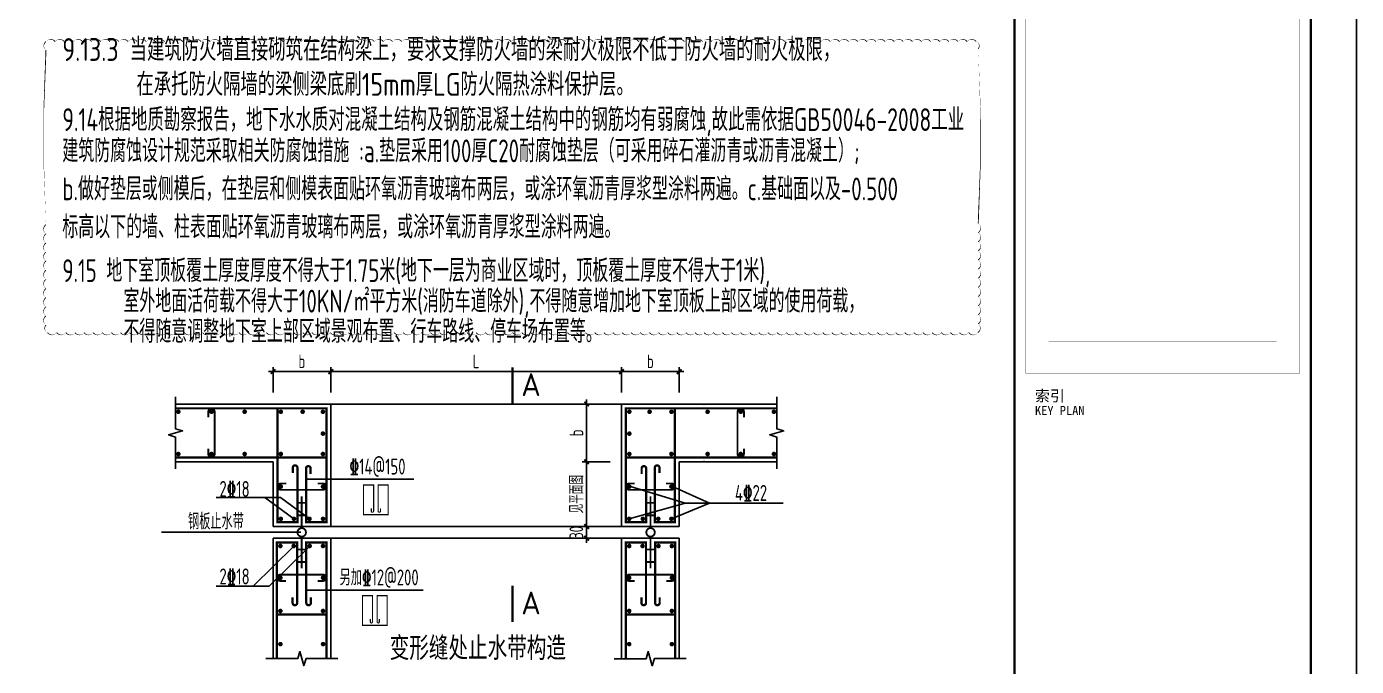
# Model space of a CAD drawing. Extents: x 1701350 to 1903780, y -359692 to -300292.
# Drawn here: x 1777288 to 1806450, y -342327 to -328302 of the extents above; entities that cross this region are included whole.
import ezdxf
from ezdxf.enums import TextEntityAlignment as Align

# ---------------------------------------------------------------- set-up
doc = ezdxf.new("R2010")
doc.units = 0
doc.header["$LTSCALE"] = 1000
doc.header["$MEASUREMENT"] = 0
doc.layers.get('0').update_dxf_attribs({"linetype": 'CONTINUOUS'})
doc.layers.get('Defpoints').update_dxf_attribs({"linetype": 'CONTINUOUS'})
for name, color, linetype in [('15', 253, 'CONTINUOUS'), ('BORDER', 7, 'CONTINUOUS'), ('S-ANNO-DIMS', 3, 'CONTINUOUS'), ('s-anno-text', 7, 'CONTINUOUS'), ('S-ANNO-THIC', 6, 'CONTINUOUS'), ('S-ANNO-THIN', 3, 'CONTINUOUS'), ('S-DETL', 4, 'CONTINUOUS'), ('S-REIN', 1, 'CONTINUOUS'), ('字', 3, 'CONTINUOUS')]:
    doc.layers.add(name, color=color, linetype=linetype)
doc.layers.add('外审审图修改位置', color=6, linetype='CONTINUOUS', plot=False)
doc.styles.add('2', font='STXIHEI.TTF')
doc.styles.add('TSSD', font='tssdeng.shx', dxfattribs={"width": 0.7, "bigfont": 'tssdchn.shx'})
doc.styles.add('TSSD_Dimension', font='Tssdeng.shx', dxfattribs={"width": 0.7, "bigfont": 'hztxt.shx'})
doc.styles.add('TSSD_Label', font='Tssdeng.shx', dxfattribs={"width": 0.7, "bigfont": 'hztxt.shx'})
doc.styles.add('图签信息$0$华文细黑', font='STXIHEI.TTF', dxfattribs={"height": 10})
doc.dimstyles.new('TSSD_100_100', dxfattribs={"dimtxt": 300, "dimasz": 100, "dimexe": 100, "dimexo": 250, "dimgap": 100, "dimtad": 1, "dimdec": 0, "dimzin": 0, "dimdsep": 46, "dimtxsty": 'TSSD_Dimension', "dimblk": 'ARCHTICK', "dimcen": 0, "dimdle": 100, "dimclrt": 7, "dimadec": 0, "dimazin": 0, "dimtfac": 1, "dimtdec": 0, "dimtix": 1, "dimtmove": 2, "dimatfit": 3, "dimfxl": 1, "dimtolj": 1, "dimtzin": 0, "dimarcsym": 0})

# ---------------------------------------------------------------- blocks, each defined once
blk = doc.blocks.new('图签-A1')
at = {"const_width": 0.5}
blk.add_lwpolyline([(-65, 0), (0, 0), (0, 500.5), (-65, 500.5)], close=True, dxfattribs=at)
at = {"const_width": 0.05}
for points in [[(-62.5, 404.92), (-62.5, 227.83)], [(-62.5, 227.83), (-2.5, 227.83), (-2.5, 404.92)], [(-57.5, 288.83), (-7.5, 288.83)], [(-57.5, 234.85), (-7.5, 234.85)], [(-62.5, 227.83), (-2.5, 227.83)], [(-62.5, 217.74), (-2.5, 217.74)]]:
    blk.add_lwpolyline(points, dxfattribs=at)
at = {"style": '图签信息$0$华文细黑'}
for s, height, p in [('索引', 2.4, (-60.5, 224.14)), ('KEY PLAN', 2, (-60.5, 220.74))]:
    blk.add_text(s, height=height, dxfattribs=at).set_placement(p, align=Align.TOP_LEFT)
blk = doc.blocks.new('_ArchTick')
at = {"color": 0, "linetype": 'ByBlock', "const_width": 0.4}
blk.add_lwpolyline([(-0.5, -0.5), (0.5, 0.5)], dxfattribs=at)
blk = doc.blocks.new('*D137')
at = {"layer": 'Defpoints', "color": 0, "transparency": 16777216}
for p in [(1783958, -335865), (1782693, -336575), (1783958, -336575)]:
    blk.add_point(p, dxfattribs=at)
at = {"layer": 'S-ANNO-DIMS', "color": 0, "lineweight": -2, "transparency": 16777216}
for p, q in [((1782593, -335865), (1784058, -335865)), ((1782693, -336325), (1782693, -335765)), ((1783958, -336325), (1783958, -335765))]:
    blk.add_line(p, q, dxfattribs=at)
at = {"layer": 'S-ANNO-DIMS', "color": 0, "lineweight": -2, "transparency": 16777216, "xscale": 100, "yscale": 100, "zscale": 100, "rotation": 180}
blk.add_blockref('_ArchTick', (1782693, -335865), dxfattribs=at)
at = {"layer": 'S-ANNO-DIMS', "color": 0, "lineweight": -2, "transparency": 16777216, "xscale": 100, "yscale": 100, "zscale": 100}
blk.add_blockref('_ArchTick', (1783958, -335865), dxfattribs=at)
at = {"layer": 'S-ANNO-DIMS', "color": 7, "transparency": 16777216, "insert": (1783325, -335640), "char_height": 300, "attachment_point": 5, "style": 'TSSD_Dimension'}
blk.add_mtext('\\A1;b', dxfattribs=at)
blk = doc.blocks.new('*D138')
at = {"layer": 'Defpoints', "color": 0, "transparency": 16777216}
for p in [(1790333, -335865), (1783958, -336575), (1790333, -336575)]:
    blk.add_point(p, dxfattribs=at)
at = {"layer": 'S-ANNO-DIMS', "color": 0, "lineweight": -2, "transparency": 16777216}
for p, q in [((1783858, -335865), (1790433, -335865)), ((1783958, -336325), (1783958, -335765)), ((1790333, -336325), (1790333, -335765))]:
    blk.add_line(p, q, dxfattribs=at)
at = {"layer": 'S-ANNO-DIMS', "color": 0, "lineweight": -2, "transparency": 16777216, "xscale": 100, "yscale": 100, "zscale": 100, "rotation": 180}
blk.add_blockref('_ArchTick', (1783958, -335865), dxfattribs=at)
at = {"layer": 'S-ANNO-DIMS', "color": 0, "lineweight": -2, "transparency": 16777216, "xscale": 100, "yscale": 100, "zscale": 100}
blk.add_blockref('_ArchTick', (1790333, -335865), dxfattribs=at)
at = {"layer": 'S-ANNO-DIMS', "color": 7, "transparency": 16777216, "insert": (1787145, -335640), "char_height": 300, "attachment_point": 5, "style": 'TSSD_Dimension'}
blk.add_mtext('\\A1;L', dxfattribs=at)
blk = doc.blocks.new('*D139')
at = {"layer": 'Defpoints', "color": 0, "transparency": 16777216}
for p in [(1791598, -335865), (1790333, -336575), (1791598, -336575)]:
    blk.add_point(p, dxfattribs=at)
at = {"layer": 'S-ANNO-DIMS', "color": 0, "lineweight": -2, "transparency": 16777216}
for p, q in [((1790233, -335865), (1791698, -335865)), ((1790333, -336325), (1790333, -335765)), ((1791598, -336325), (1791598, -335765))]:
    blk.add_line(p, q, dxfattribs=at)
at = {"layer": 'S-ANNO-DIMS', "color": 0, "lineweight": -2, "transparency": 16777216, "xscale": 100, "yscale": 100, "zscale": 100, "rotation": 180}
blk.add_blockref('_ArchTick', (1790333, -335865), dxfattribs=at)
at = {"layer": 'S-ANNO-DIMS', "color": 0, "lineweight": -2, "transparency": 16777216, "xscale": 100, "yscale": 100, "zscale": 100}
blk.add_blockref('_ArchTick', (1791598, -335865), dxfattribs=at)
at = {"layer": 'S-ANNO-DIMS', "color": 7, "transparency": 16777216, "insert": (1790966, -335640), "char_height": 300, "attachment_point": 5, "style": 'TSSD_Dimension'}
blk.add_mtext('\\A1;b', dxfattribs=at)
blk = doc.blocks.new('*D140')
at = {"layer": 'Defpoints', "color": 0, "transparency": 16777216}
for p in [(1790333, -336575), (1789569, -337842), (1790333, -337842)]:
    blk.add_point(p, dxfattribs=at)
at = {"layer": 'S-ANNO-DIMS', "color": 0, "lineweight": -2, "transparency": 16777216}
for p, q in [((1789569, -336475), (1789569, -337942)), ((1790083, -336575), (1789469, -336575)), ((1790083, -337842), (1789469, -337842))]:
    blk.add_line(p, q, dxfattribs=at)
at = {"layer": 'S-ANNO-DIMS', "color": 0, "lineweight": -2, "transparency": 16777216, "xscale": 100, "yscale": 100, "zscale": 100}
for p, rotation in [((1789569, -336575), 90), ((1789569, -337842), 270)]:
    blk.add_blockref('_ArchTick', p, dxfattribs=dict(at, rotation=rotation))
at = {"layer": 'S-ANNO-DIMS', "color": 7, "transparency": 16777216, "insert": (1789344, -337209), "char_height": 300, "attachment_point": 5, "rotation": 90, "style": 'TSSD_Dimension'}
blk.add_mtext('\\A1;b', dxfattribs=at)
blk = doc.blocks.new('*D141')
at = {"layer": 'Defpoints', "color": 0, "transparency": 16777216}
for p in [(1790333, -337842), (1789569, -339262), (1790333, -339262)]:
    blk.add_point(p, dxfattribs=at)
at = {"layer": 'S-ANNO-DIMS', "color": 0, "lineweight": -2, "transparency": 16777216}
for p, q in [((1790083, -337842), (1789469, -337842)), ((1789569, -337742), (1789569, -339362)), ((1790083, -339262), (1789469, -339262))]:
    blk.add_line(p, q, dxfattribs=at)
at = {"layer": 'S-ANNO-DIMS', "color": 0, "lineweight": -2, "transparency": 16777216, "xscale": 100, "yscale": 100, "zscale": 100}
for p, rotation in [((1789569, -337842), 90), ((1789569, -339262), 270)]:
    blk.add_blockref('_ArchTick', p, dxfattribs=dict(at, rotation=rotation))
at = {"layer": 'S-ANNO-DIMS', "color": 7, "transparency": 16777216, "insert": (1789344, -338552), "char_height": 300, "attachment_point": 5, "rotation": 90, "style": 'TSSD_Dimension'}
blk.add_mtext('\\A1;见平面图', dxfattribs=at)
blk = doc.blocks.new('*D142')
at = {"layer": 'Defpoints', "color": 0, "transparency": 16777216}
for p in [(1790333, -339262), (1789569, -339517), (1790333, -339517)]:
    blk.add_point(p, dxfattribs=at)
at = {"layer": 'S-ANNO-DIMS', "color": 0, "lineweight": -2, "transparency": 16777216}
for p, q in [((1790083, -339262), (1789469, -339262)), ((1789569, -339262), (1789569, -339162)), ((1789569, -339262), (1789569, -339517)), ((1790083, -339517), (1789469, -339517)), ((1789569, -339517), (1789569, -339617))]:
    blk.add_line(p, q, dxfattribs=at)
at = {"layer": 'S-ANNO-DIMS', "color": 0, "lineweight": -2, "transparency": 16777216, "xscale": 100, "yscale": 100, "zscale": 100}
for p, rotation in [((1789569, -339262), 270), ((1789569, -339517), 90)]:
    blk.add_blockref('_ArchTick', p, dxfattribs=dict(at, rotation=rotation))
at = {"layer": 'S-ANNO-DIMS', "color": 7, "transparency": 16777216, "insert": (1789344, -339389), "char_height": 300, "attachment_point": 5, "rotation": 90, "style": 'TSSD_Dimension'}
blk.add_mtext('\\A1;30', dxfattribs=at)
blk = doc.blocks.new('zhishuidai')
at = {"layer": 'S-ANNO-DIMS', "const_width": 26.7}
for points in [[(-64, 432), (67, 432)], [(0, 62), (0, 525)], [(-64, 250), (67, 250)], [(0, -525), (0, -62)], [(-64, -250), (67, -250)], [(-64, -432), (67, -432)]]:
    blk.add_lwpolyline(points, dxfattribs=at)
blk.add_lwpolyline([(0, 62, -1), (0, -62, -1), (0, 62)], format="xyb", dxfattribs=at)

msp = doc.modelspace()

# ---------------------------------------------------------------- linework, layer by layer
at = {"layer": '15', "color": 2, "linetype": 'Continuous'}
for p, q in [((1780553.1, -336575.3), (1790333.2, -336575.3)), ((1783957.8, -336575.3), (1783957.8, -339261.8)), ((1790332.8, -336575.3), (1790332.8, -339261.8)), ((1793737.5, -336575.3), (1790332.8, -336575.3)), ((1780554, -337841.8), (1782692.6, -337841.8)), ((1782692.6, -337841.8), (1782692.6, -339261.8)), ((1791598, -337841.8), (1791598, -339261.8)), ((1793736.6, -337841.8), (1791598, -337841.8)), ((1782692.6, -339261.8), (1791598, -339261.8)), ((1782692.6, -339516.8), (1791598, -339516.8)), ((1782692.6, -342157.1), (1782692.6, -339516.8)), ((1783957.8, -342156.2), (1783957.8, -339516.8)), ((1790332.8, -342156.2), (1790332.8, -339516.8)), ((1791598, -342157.1), (1791598, -339516.8))]:
    msp.add_line(p, q, dxfattribs=at)
at = {"layer": '15', "color": 30, "linetype": 'Continuous'}
for p, q in [((1792145.4, -336584.7), (1792142.4, -336584.7)), ((1792145.4, -336584.7), (1792142.4, -336584.7)), ((1792145.4, -337831.2), (1792142.4, -337831.2)), ((1792145.4, -337831.2), (1792142.4, -337831.2)), ((1790079.5, -339517.2), (1790082.5, -339517.2)), ((1782692.1, -341035.3), (1782692.1, -341032.3)), ((1782692.1, -341035.3), (1782692.1, -341032.3)), ((1782692.1, -341035.3), (1782692.1, -341032.3)), ((1791598.4, -341035.3), (1791598.4, -341032.3)), ((1791598.4, -341035.3), (1791598.4, -341032.3))]:
    msp.add_line(p, q, dxfattribs=at)
at = {"layer": 'BORDER'}
msp.add_lwpolyline([(1701349.8, -359691.5), (1701349.8, -300291.5), (1806449.8, -300291.5), (1806449.8, -359691.5)], close=True, dxfattribs=at)
at = {"layer": 'BORDER', "const_width": 50}
msp.add_lwpolyline([(1703849.8, -358691.5), (1703849.8, -301291.5), (1805449.8, -301291.5), (1805449.8, -358691.5)], close=True, dxfattribs=at)
at = {"layer": 's-anno-text'}
for p, q in [((1783415.7, -338222.5), (1785776.8, -338222.5)), ((1790527.8, -338386.1), (1791729.2, -338750.8)), ((1791453, -338386.1), (1792264.5, -338750.8)), ((1782854.2, -338626.2), (1781441.1, -338626.2)), ((1783145.8, -339090.2), (1782511.4, -338626.2)), ((1783490.7, -339091.8), (1782854.2, -338626.2)), ((1791729.2, -338750.8), (1790502.8, -339091.8)), ((1792264.5, -338750.8), (1791428, -339091.8)), ((1791729.2, -338750.8), (1793879.5, -338750.8)), ((1780242.3, -339385.6), (1783301, -339385.6)), ((1783145.8, -339688.3), (1782254.4, -340567.4)), ((1783495.6, -339688.3), (1782604.2, -340567.4)), ((1782604.2, -340567.4), (1781441.1, -340567.4)), ((1783427.4, -340652.5), (1785987.2, -340652.5))]:
    msp.add_line(p, q, dxfattribs=at)
at = {"layer": 'S-ANNO-THIC', "const_width": 50}
for points in [[(1787943.3, -336569), (1787943.3, -335769)], [(1787943.3, -341354.6), (1787943.3, -340554.6)]]:
    msp.add_lwpolyline(points, dxfattribs=at)
at = {"layer": 'S-ANNO-THIN'}
for points in [[(1780553, -336419.1), (1780553.4, -337116.9), (1780707.4, -337165.8), (1780399.5, -337250), (1780553.5, -337298.9), (1780553.9, -337996.8)], [(1793737.4, -336419.1), (1793737.7, -337116.9), (1793891.8, -337165.8), (1793583.8, -337250), (1793737.9, -337298.9), (1793738.2, -337996.8)], [(1782535.1, -342157.2), (1783232.9, -342156.8), (1783281.8, -342002.8), (1783366, -342310.7), (1783414.9, -342156.7), (1784112.7, -342156.3)], [(1790175.3, -342157.9), (1790873.1, -342157.5), (1790922, -342003.5), (1791006.2, -342311.4), (1791055.1, -342157.4), (1791752.9, -342157)]]:
    msp.add_lwpolyline(points, dxfattribs=at)
at = {"layer": 'S-REIN'}
for points, const_width in [([(1780553.5, -336670.3), (1783863.2, -336670.3), (1783863.2, -339166.8), (1783415.7, -339166.8), (1783415.7, -337987.1, -1), (1783515.7, -337987.1), (1783515.7, -338107.1)], 50), ([(1781272.2, -336865.3), (1781272.2, -336745.3, -1), (1781412.2, -336745.3), (1781412.2, -337670.6, -1), (1781272.2, -337670.6), (1781272.2, -337550.6)], 40), ([(1783125.7, -338090.1), (1783125.7, -337970.1, -1), (1783225.7, -337970.1), (1783225.7, -339166.8), (1782788, -339166.8), (1782788, -336670.3)], 50), ([(1793737.5, -336670.3), (1790427.8, -336670.3), (1790427.8, -339166.8), (1790875.3, -339166.8), (1790875.3, -337987.1, 1), (1790775.3, -337987.1), (1790775.3, -338107.1)], 50), ([(1791165.3, -338090.1), (1791165.3, -337970.1, 1), (1791065.3, -337970.1), (1791065.3, -339166.8), (1791503, -339166.8), (1791503, -336670.3)], 50), ([(1793018.8, -336865.3), (1793018.8, -336745.3, 1), (1792878.8, -336745.3), (1792878.8, -337670.6, 1), (1793018.8, -337670.6), (1793018.8, -337550.6)], 40), ([(1783668.2, -338316.1), (1783788.2, -338316.1, -1), (1783788.2, -338456.1), (1782863, -338456.1, -1), (1782863, -338316.1), (1782983, -338316.1)], 40), ([(1784847.2, -338863), (1784847.2, -338923, 1), (1784897.2, -338923), (1784897.2, -338350.8), (1784675.9, -338350.8), (1784675.9, -338999.8), (1785218.4, -338999.8), (1785218.4, -338350.8), (1784997.1, -338350.8), (1784997.1, -338923, 1), (1785047.1, -338923), (1785047.1, -338863)], 25), ([(1790622.8, -338316.1), (1790502.8, -338316.1, 1), (1790502.8, -338456.1), (1791428, -338456.1, 1), (1791428, -338316.1), (1791308, -338316.1)], 40), ([(1782778.2, -342157.1), (1782778.2, -339611.8), (1783220.8, -339611.8), (1783220.8, -340935.3, -1), (1783120.8, -340935.3), (1783120.8, -340815.3)], 50), ([(1783863.2, -342157.7), (1783863.2, -339611.8), (1783420.6, -339611.8), (1783420.6, -340935.3, 1), (1783520.6, -340935.3), (1783520.6, -340815.3)], 50), ([(1790427.8, -342157.7), (1790427.8, -339611.8), (1790870.4, -339611.8), (1790870.4, -340935.3, -1), (1790770.4, -340935.3), (1790770.4, -340815.3)], 50), ([(1791512.8, -342157.1), (1791512.8, -339611.8), (1791070.2, -339611.8), (1791070.2, -340935.3, 1), (1791170.2, -340935.3), (1791170.2, -340815.3)], 50), ([(1782973.2, -340454.6), (1782853.2, -340454.6, -1), (1782853.2, -340314.6), (1783788.2, -340314.6, -1), (1783788.2, -340454.6), (1783668.2, -340454.6)], 40), ([(1791317.8, -340454.6), (1791437.8, -340454.6, 1), (1791437.8, -340314.6), (1790502.8, -340314.6, 1), (1790502.8, -340454.6), (1790622.8, -340454.6)], 40), ([(1784824.2, -341290), (1784824.2, -341350, 1), (1784874.2, -341350), (1784874.2, -340777.8), (1784652.9, -340777.8), (1784652.9, -341426.8), (1785195.4, -341426.8), (1785195.4, -340777.8), (1784974.1, -340777.8), (1784974.1, -341350, 1), (1785024.1, -341350), (1785024.1, -341290)], 25)]:
    msp.add_lwpolyline(points, format="xyb", dxfattribs=dict(at, const_width=const_width))
at = {"layer": 'S-REIN', "const_width": 50}
for points in [[(1780640.2, -336745.3, 1), (1780590.2, -336745.3, 1)], [(1781367.2, -336745.3, 1), (1781317.2, -336745.3, 1)], [(1782094.2, -336745.3, 1), (1782044.2, -336745.3, 1)], [(1782887.3, -336745.3, 1), (1782837.3, -336745.3, 1)], [(1783366.3, -336745.3, 1), (1783316.3, -336745.3, 1)], [(1783810.6, -336745.3, 1), (1783760.6, -336745.3, 1)], [(1790480.4, -336745.3, -1), (1790530.4, -336745.3, -1)], [(1790924.7, -336745.3, -1), (1790974.7, -336745.3, -1)], [(1791403.7, -336745.3, -1), (1791453.7, -336745.3, -1)], [(1792196.7, -336745.3, -1), (1792246.7, -336745.3, -1)], [(1792923.8, -336745.3, -1), (1792973.8, -336745.3, -1)], [(1793650.8, -336745.3, -1), (1793700.8, -336745.3, -1)], [(1783810.6, -337224.3, 1), (1783760.6, -337224.3, 1)], [(1790480.4, -337224.3, -1), (1790530.4, -337224.3, -1)], [(1780640.2, -337670.6, -1), (1780590.2, -337670.6, -1)], [(1781367.2, -337670.6, -1), (1781317.2, -337670.6, -1)], [(1782094.2, -337670.6, -1), (1782044.2, -337670.6, -1)], [(1782887.3, -337670.6, -1), (1782837.3, -337670.6, -1)], [(1783810.6, -337670.6, -1), (1783760.6, -337670.6, -1)], [(1790480.4, -337670.6, 1), (1790530.4, -337670.6, 1)], [(1791403.7, -337670.6, 1), (1791453.7, -337670.6, 1)], [(1792196.7, -337670.6, 1), (1792246.7, -337670.6, 1)], [(1792923.8, -337670.6, 1), (1792973.8, -337670.6, 1)], [(1793650.8, -337670.6, 1), (1793700.8, -337670.6, 1)], [(1782838, -338386.1, -1), (1782888, -338386.1, -1)], [(1783763.2, -338386.1, -1), (1783813.2, -338386.1, -1)], [(1790527.8, -338386.1, 1), (1790477.8, -338386.1, 1)], [(1791453, -338386.1, 1), (1791403, -338386.1, 1)], [(1782838, -339091.8, -1), (1782888, -339091.8, -1)], [(1783125.7, -339091.8, -1), (1783175.7, -339091.8, -1)], [(1783465.7, -339091.8, -1), (1783515.7, -339091.8, -1)], [(1783763.2, -339091.8, -1), (1783813.2, -339091.8, -1)], [(1790527.8, -339091.8, 1), (1790477.8, -339091.8, 1)], [(1790825.3, -339091.8, 1), (1790775.3, -339091.8, 1)], [(1791165.3, -339091.8, 1), (1791115.3, -339091.8, 1)], [(1791453, -339091.8, 1), (1791403, -339091.8, 1)], [(1782853.2, -339663.3, 1), (1782853.2, -339713.3, 1)], [(1783145.8, -339663.3, -1), (1783145.8, -339713.3, -1)], [(1783495.6, -339663.3, 1), (1783495.6, -339713.3, 1)], [(1783788.2, -339663.3, -1), (1783788.2, -339713.3, -1)], [(1790502.8, -339663.3, 1), (1790502.8, -339713.3, 1)], [(1790795.4, -339663.3, -1), (1790795.4, -339713.3, -1)], [(1791145.2, -339663.3, 1), (1791145.2, -339713.3, 1)], [(1791437.8, -339663.3, -1), (1791437.8, -339713.3, -1)], [(1782853.2, -340359.6, 1), (1782853.2, -340409.6, 1)], [(1783788.2, -340359.6, -1), (1783788.2, -340409.6, -1)], [(1790502.8, -340359.6, 1), (1790502.8, -340409.6, 1)], [(1791437.8, -340359.6, -1), (1791437.8, -340409.6, -1)], [(1782853.2, -341086.6, 1), (1782853.2, -341136.6, 1)], [(1783788.2, -341086.6, -1), (1783788.2, -341136.6, -1)], [(1790502.8, -341086.6, 1), (1790502.8, -341136.6, 1)], [(1791437.8, -341086.6, -1), (1791437.8, -341136.6, -1)], [(1782853.2, -341813.6, 1), (1782853.2, -341863.6, 1)], [(1783788.2, -341813.6, -1), (1783788.2, -341863.6, -1)], [(1790502.8, -341813.6, 1), (1790502.8, -341863.6, 1)], [(1791437.8, -341813.6, -1), (1791437.8, -341863.6, -1)]]:
    msp.add_lwpolyline(points, format="xyb", close=True, dxfattribs=at)
for points in [[(1783863.2, -337746.8), (1780552.9, -337746.8)], [(1790427.8, -337746.8), (1793738.1, -337746.8)], [(1782775.1, -341187.9), (1783863.2, -341187.9)], [(1791515.9, -341187.9), (1790427.8, -341187.9)]]:
    msp.add_lwpolyline(points, dxfattribs=at)
at = {"layer": '外审审图修改位置', "linetype": 'Continuous'}
msp.add_lwpolyline([(1777712.3, -328632.3, 0, 20, -0.5205671), (1777912.3, -328632.3, 0, 20, -0.5205671), (1778112.3, -328632.3, 0, 20, -0.5205671), (1778312.3, -328632.3, 0, 20, -0.5205671), (1778512.3, -328632.3, 0, 20, -0.5205671), (1778712.3, -328632.3, 0, 20, -0.5205671), (1778912.3, -328632.3, 0, 20, -0.5205671), (1779112.3, -328632.3, 0, 20, -0.5205671), (1779312.3, -328632.3, 0, 20, -0.5205671), (1779512.3, -328632.3, 0, 20, -0.5205671), (1779712.3, -328632.3, 0, 20, -0.5205671), (1779912.3, -328632.3, 0, 20, -0.5205671), (1780112.3, -328632.3, 0, 20, -0.5205671), (1780312.3, -328632.3, 0, 20, -0.5205671), (1780512.3, -328632.3, 0, 20, -0.5205671), (1780712.3, -328632.3, 0, 20, -0.5205671), (1780912.3, -328632.3, 0, 20, -0.5205671), (1781112.3, -328632.3, 0, 20, -0.5205671), (1781312.3, -328632.3, 0, 20, -0.5205671), (1781512.3, -328632.3, 0, 20, -0.5205671), (1781712.3, -328632.3, 0, 20, -0.5205671), (1781912.3, -328632.3, 0, 20, -0.5205671), (1782112.3, -328632.3, 0, 20, -0.5205671), (1782312.3, -328632.3, 0, 20, -0.5205671), (1782512.3, -328632.3, 0, 20, -0.5205671), (1782712.3, -328632.3, 0, 20, -0.5205671), (1782912.3, -328632.3, 0, 20, -0.5205671), (1783112.3, -328632.3, 0, 20, -0.5205671), (1783312.3, -328632.3, 0, 20, -0.5205671), (1783512.3, -328632.3, 0, 20, -0.5205671), (1783712.3, -328632.3, 0, 20, -0.5205671), (1783912.3, -328632.3, 0, 20, -0.5205671), (1784112.3, -328632.3, 0, 20, -0.5205671), (1784312.3, -328632.3, 0, 20, -0.5205671), (1784512.3, -328632.3, 0, 20, -0.5205671), (1784712.3, -328632.3, 0, 20, -0.5205671), (1784912.3, -328632.3, 0, 20, -0.5205671), (1785112.3, -328632.3, 0, 20, -0.5205671), (1785312.3, -328632.3, 0, 20, -0.5205671), (1785512.3, -328632.3, 0, 20, -0.5205671), (1785712.3, -328632.3, 0, 20, -0.5205671), (1785912.3, -328632.3, 0, 20, -0.5205671), (1786112.3, -328632.3, 0, 20, -0.5205671), (1786312.3, -328632.3, 0, 20, -0.5205671), (1786512.3, -328632.3, 0, 20, -0.5205671), (1786712.3, -328632.3, 0, 20, -0.5205671), (1786912.3, -328632.3, 0, 20, -0.5205671), (1787112.3, -328632.3, 0, 20, -0.5205671), (1787312.3, -328632.3, 0, 20, -0.5205671), (1787512.3, -328632.3, 0, 20, -0.5205671), (1787712.3, -328632.3, 0, 20, -0.5205671), (1787912.3, -328632.3, 0, 20, -0.5205671), (1788112.3, -328632.3, 0, 20, -0.5205671), (1788312.3, -328632.3, 0, 20, -0.5205671), (1788512.3, -328632.3, 0, 20, -0.5205671), (1788712.3, -328632.3, 0, 20, -0.5205671), (1788912.3, -328632.3, 0, 20, -0.5205671), (1789112.3, -328632.3, 0, 20, -0.5205671), (1789312.3, -328632.3, 0, 20, -0.5205671), (1789512.3, -328632.3, 0, 20, -0.5205671), (1789712.3, -328632.3, 0, 20, -0.5205671), (1789912.3, -328632.3, 0, 20, -0.5205671), (1790112.3, -328632.3, 0, 20, -0.5205671), (1790312.3, -328632.3, 0, 20, -0.5205671), (1790512.3, -328632.3, 0, 20, -0.5205671), (1790712.3, -328632.3, 0, 20, -0.5205671), (1790912.3, -328632.3, 0, 20, -0.5205671), (1791112.3, -328632.3, 0, 20, -0.5205671), (1791312.3, -328632.3, 0, 20, -0.5205671), (1791512.3, -328632.3, 0, 20, -0.5205671), (1791712.3, -328632.3, 0, 20, -0.5205671), (1791912.3, -328632.3, 0, 20, -0.5205671), (1792112.3, -328632.3, 0, 20, -0.5205671), (1792312.3, -328632.3, 0, 20, -0.5205671), (1792512.3, -328632.3, 0, 20, -0.5205671), (1792712.3, -328632.3, 0, 20, -0.5205671), (1792912.3, -328632.3, 0, 20, -0.5205671), (1793112.3, -328632.3, 0, 20, -0.5205671), (1793312.3, -328632.3, 0, 20, -0.5205671), (1793512.3, -328632.3, 0, 20, -0.5205671), (1793712.3, -328632.3, 0, 20, -0.5205671), (1793912.3, -328632.3, 0, 20, -0.5205671), (1794112.3, -328632.3, 0, 20, -0.5205671), (1794312.3, -328632.3, 0, 20, -0.5205671), (1794512.3, -328632.3, 0, 20, -0.5205671), (1794712.3, -328632.3, 0, 20, -0.5205671), (1794912.3, -328632.3, 0, 20, -0.5205671), (1795112.3, -328632.3, 0, 20, -0.5205671), (1795312.3, -328632.3, 0, 20, -0.5205671), (1795512.3, -328632.3, 0, 20, -0.5205671), (1795712.3, -328632.3, 0, 20, -0.5205671), (1795912.3, -328632.3, 0, 20, -0.5205671), (1796112.3, -328632.3, 0, 20, -0.5205671), (1796312.3, -328632.3, 0, 20, -0.5205671), (1796512.3, -328632.3, 0, 20, -0.5205671), (1796712.3, -328632.3, 0, 20, -0.5205671), (1796912.3, -328632.3, 0, 20, -0.5205671), (1797112.3, -328632.3, 0, 20, -0.5205671), (1797312.3, -328632.3, 0, 20, -0.5205671), (1797512.3, -328632.3, 0, 20, -0.5205671), (1797712.3, -328632.3, 0, 20, -0.5205671), (1797912.3, -328632.3, 0, 20, -0.5205671), (1798112.3, -328632.3, 0, 20, -0.5205671), (1798156.8, -328787.8, 0, 20, -0.027179), (1798156.8, -332618.4, 0, 20, -0.5205671), (1798156.8, -332818.4, 0, 20, -0.5205671), (1798156.8, -333018.4, 0, 20, -0.5205671), (1798156.8, -333218.4, 0, 20, -0.5205671), (1798156.8, -333418.4, 0, 20, -0.5205671), (1798156.8, -333618.4, 0, 20, -0.5205671), (1798156.8, -333818.4, 0, 20, -0.5205671), (1798156.8, -334018.4, 0, 20, -0.5205671), (1798156.8, -334218.4, 0, 20, -0.5205671), (1798156.8, -334418.4, 0, 20, -0.5205671), (1798156.8, -334618.4, 0, 20, -0.5205671), (1798156.8, -334818.4, 0, 20, -0.5205671), (1798147.6, -335009.3, 0, 20, -0.5205671), (1797947.6, -335009.3, 0, 20, -0.5205671), (1797747.6, -335009.3, 0, 20, -0.5205671), (1797547.6, -335009.3, 0, 20, -0.5205671), (1797347.6, -335009.3, 0, 20, -0.5205671), (1797147.6, -335009.3, 0, 20, -0.5205671), (1796947.6, -335009.3, 0, 20, -0.5205671), (1796747.6, -335009.3, 0, 20, -0.5205671), (1796547.6, -335009.3, 0, 20, -0.5205671), (1796347.6, -335009.3, 0, 20, -0.5205671), (1796147.6, -335009.3, 0, 20, -0.5205671), (1795947.6, -335009.3, 0, 20, -0.5205671), (1795747.6, -335009.3, 0, 20, -0.5205671), (1795547.6, -335009.3, 0, 20, -0.5205671), (1795347.6, -335009.3, 0, 20, -0.5205671), (1795147.6, -335009.3, 0, 20, -0.5205671), (1794947.6, -335009.3, 0, 20, -0.5205671), (1794747.6, -335009.3, 0, 20, -0.5205671), (1794547.6, -335009.3, 0, 20, -0.5205671), (1794347.6, -335009.3, 0, 20, -0.5205671), (1794147.6, -335009.3, 0, 20, -0.5205671), (1793947.6, -335009.3, 0, 20, -0.5205671), (1793747.6, -335009.3, 0, 20, -0.5205671), (1793547.6, -335009.3, 0, 20, -0.5205671), (1793347.6, -335009.3, 0, 20, -0.5205671), (1793147.6, -335009.3, 0, 20, -0.5205671), (1792947.6, -335009.3, 0, 20, -0.5205671), (1792747.6, -335009.3, 0, 20, -0.5205671), (1792547.6, -335009.3, 0, 20, -0.5205671), (1792347.6, -335009.3, 0, 20, -0.5205671), (1792147.6, -335009.3, 0, 20, -0.5205671), (1791947.6, -335009.3, 0, 20, -0.5205671), (1791747.6, -335009.3, 0, 20, -0.5205671), (1791547.6, -335009.3, 0, 20, -0.5205671), (1791347.6, -335009.3, 0, 20, -0.5205671), (1791147.6, -335009.3, 0, 20, -0.5205671), (1790947.6, -335009.3, 0, 20, -0.5205671), (1790747.6, -335009.3, 0, 20, -0.5205671), (1790547.6, -335009.3, 0, 20, -0.5205671), (1790347.6, -335009.3, 0, 20, -0.5205671), (1790147.6, -335009.3, 0, 20, -0.5205671), (1789947.6, -335009.3, 0, 20, -0.5205671), (1789747.6, -335009.3, 0, 20, -0.5205671), (1789547.6, -335009.3, 0, 20, -0.5205671), (1789347.6, -335009.3, 0, 20, -0.5205671), (1789147.6, -335009.3, 0, 20, -0.5205671), (1788947.6, -335009.3, 0, 20, -0.5205671), (1788747.6, -335009.3, 0, 20, -0.5205671), (1788547.6, -335009.3, 0, 20, -0.5205671), (1788347.6, -335009.3, 0, 20, -0.5205671), (1788147.6, -335009.3, 0, 20, -0.5205671), (1787947.6, -335009.3, 0, 20, -0.5205671), (1787747.6, -335009.3, 0, 20, -0.5205671), (1787547.6, -335009.3, 0, 20, -0.5205671), (1787347.6, -335009.3, 0, 20, -0.5205671), (1787147.6, -335009.3, 0, 20, -0.5205671), (1786947.6, -335009.3, 0, 20, -0.5205671), (1786747.6, -335009.3, 0, 20, -0.5205671), (1786547.6, -335009.3, 0, 20, -0.5205671), (1786347.6, -335009.3, 0, 20, -0.5205671), (1786147.6, -335009.3, 0, 20, -0.5205671), (1785947.6, -335009.3, 0, 20, -0.5205671), (1785747.6, -335009.3, 0, 20, -0.5205671), (1785547.6, -335009.3, 0, 20, -0.5205671), (1785347.6, -335009.3, 0, 20, -0.5205671), (1785147.6, -335009.3, 0, 20, -0.5205671), (1784947.6, -335009.3, 0, 20, -0.5205671), (1784747.6, -335009.3, 0, 20, -0.5205671), (1784547.6, -335009.3, 0, 20, -0.5205671), (1784347.6, -335009.3, 0, 20, -0.5205671), (1784147.6, -335009.3, 0, 20, -0.5205671), (1783947.6, -335009.3, 0, 20, -0.5205671), (1783747.6, -335009.3, 0, 20, -0.5205671), (1783547.6, -335009.3, 0, 20, -0.5205671), (1783347.6, -335009.3, 0, 20, -0.5205671), (1783147.6, -335009.3, 0, 20, -0.5205671), (1782947.6, -335009.3, 0, 20, -0.5205671), (1782747.6, -335009.3, 0, 20, -0.5205671), (1782547.6, -335009.3, 0, 20, -0.5205671), (1782347.6, -335009.3, 0, 20, -0.5205671), (1782147.6, -335009.3, 0, 20, -0.5205671), (1781947.6, -335009.3, 0, 20, -0.5205671), (1781747.6, -335009.3, 0, 20, -0.5205671), (1781547.6, -335009.3, 0, 20, -0.5205671), (1781347.6, -335009.3, 0, 20, -0.5205671), (1781147.6, -335009.3, 0, 20, -0.5205671), (1780947.6, -335009.3, 0, 20, -0.5205671), (1780747.6, -335009.3, 0, 20, -0.5205671), (1780547.6, -335009.3, 0, 20, -0.5205671), (1780347.6, -335009.3, 0, 20, -0.5205671), (1780147.6, -335009.3, 0, 20, -0.5205671), (1779947.6, -335009.3, 0, 20, -0.5205671), (1779747.6, -335009.3, 0, 20, -0.5205671), (1779547.6, -335009.3, 0, 20, -0.5205671), (1779347.6, -335009.3, 0, 20, -0.5205671), (1779147.6, -335009.3, 0, 20, -0.5205671), (1778947.6, -335009.3, 0, 20, -0.5205671), (1778747.6, -335009.3, 0, 20, -0.5205671), (1778547.6, -335009.3, 0, 20, -0.5205671), (1778347.6, -335009.3, 0, 20, -0.5205671), (1778147.6, -335009.3, 0, 20, -0.5205671), (1777947.6, -335009.3, 0, 20, -0.5205671), (1777747.6, -335009.3, 0, 20, -0.5205671), (1777712.3, -334844.6, 0, 20, -0.5205671), (1777712.3, -334644.6, 0, 20, -0.5205671), (1777712.3, -334444.6, 0, 20, -0.5205671), (1777712.3, -334244.6, 0, 20, -0.5205671), (1777712.3, -334044.6, 0, 20, -0.5205671), (1777712.3, -333844.6, 0, 20, -0.5205671), (1777712.3, -333644.6, 0, 20, -0.5205671), (1777712.3, -333444.6, 0, 20, -0.5205671), (1777712.3, -333244.6, 0, 20, -0.5205671), (1777712.3, -333044.6, 0, 20, -0.5205671), (1777712.3, -332844.6, 0, 20, -0.5205671), (1777712.3, -332644.6, 0, 20, -0.027179), (1777712.3, -328813.9, 0, 20, -0.5205671)], format="xyseb", close=True, dxfattribs=at)

# ---------------------------------------------------------------- block references
at = {"xscale": 100, "yscale": 100, "zscale": 100}
msp.add_blockref('图签-A1', (1805449.8, -358691.5), dxfattribs=at)
at = {"layer": 'S-DETL', "yscale": 1.5, "zscale": 1.5, "rotation": 180}
for p, xscale in [((1783320.7, -339389.3), 1.5), ((1790970.3, -339389.3), -1.5)]:
    msp.add_blockref('zhishuidai', p, dxfattribs=dict(at, xscale=xscale))

# ---------------------------------------------------------------- texts
at = {"style": '2', "width": 0.7}
msp.add_text('变形缝处止水带构造', height=450, dxfattribs=at).set_placement((1787183.3, -341902.4), align=Align.MIDDLE)
at = {"layer": 's-anno-text', "style": 'TSSD_Dimension', "width": 0.7}
for s, p in [('%%13214@150', (1784983.6, -337944.6)), ('4\x8422', (1793174, -338523.5)), ('钢板止水带', (1781440.3, -339132)), ('另加%%13212@200', (1785018.6, -340374.6))]:
    msp.add_text(s, height=350, dxfattribs=at).set_placement(p, align=Align.MIDDLE)
for p in [(1781848.1, -338437.5), (1781848.1, -340355.6)]:
    msp.add_text('2\x8418', height=350, dxfattribs=at).set_placement(p, align=Align.MIDDLE_CENTER)
at = {"layer": 'S-ANNO-THIC', "style": 'TSSD_Label'}
for p in [(1788135, -336400.4), (1788135, -341186)]:
    msp.add_text('A', height=500, dxfattribs=at).set_placement(p)
at = {"layer": '字', "style": 'TSSD', "width": 0.8}
for s, p in [('9.13.3 当建筑防火墙直接砌筑在结构梁上，要求支撑防火墙的梁耐火极限不低于防火墙的耐火极限，', (1778071.5, -329054.8)), ('在承托防火隔墙的梁侧梁底刷15mm厚LG防火隔热涂料保护层。', (1779696.6, -329819))]:
    msp.add_text(s, height=500, dxfattribs=at).set_placement(p)
at = {"layer": '字', "color": 1, "style": 'TSSD_Dimension', "width": 0.7}
msp.add_text('9.14根据地质勘察报告，地下水水质对混凝土结构及钢筋混凝土结构中的钢筋均有弱腐蚀,故此需依据GB50046-2008工业', height=499.5, dxfattribs=at).set_placement((1778071.5, -330591), (1797847.8, -330591), align=Align.FIT)
for s, p in [('建筑防腐蚀设计规范采取相关防腐蚀措施 :a.垫层采用100厚C20耐腐蚀垫层（可采用碎石灌沥青或沥青混凝土）;', (1778071.5, -331425.2)), ('b.做好垫层或侧模后，在垫层和侧模表面贴环氧沥青玻璃布两层，或涂环氧沥青厚浆型涂料两遍。c.基础面以及-0.500', (1778071.5, -332259.3)), ('标高以下的墙、柱表面贴环氧沥青玻璃布两层，或涂环氧沥青厚浆型涂料两遍。', (1778071.5, -333093.5))]:
    msp.add_text(s, height=499.5, dxfattribs=at).set_placement(p, align=Align.BOTTOM_LEFT)
for s, p in [('9.15 地下室顶板覆土厚度厚度不得大于1.75米(地下一层为商业区域时，顶板覆土厚度不得大于1米),', (1778071.5, -333900.6)), ('室外地面活荷载不得大于10KN/㎡平方米(消防车道除外),不得随意增加地下室顶板上部区域的使用荷载，', (1779411.1, -334569.9)), ('不得随意调整地下室上部区域景观布置、行车路线、停车场布置等。', (1779411.1, -335234.3))]:
    msp.add_text(s, height=499.5, dxfattribs=at).set_placement(p)

# ---------------------------------------------------------------- dimensions: what is measured, and where the dimension line sits
at = {"layer": 'S-ANNO-DIMS'}
for base, p1, p2, text, picture, middle in [((1783957.8, -335865.1), (1782692.6, -336575.3), (1783957.8, -336575.3), 'b', '*D137', (1783325.2, -335640.1)), ((1790333.2, -335865.1), (1783957.8, -336575.3), (1790333.2, -336575.3), 'L', '*D138', (1787145.5, -335640.1)), ((1791598, -335865.1), (1790333.2, -336575.3), (1791598, -336575.3), 'b', '*D139', (1790965.6, -335640.1))]:
    dim = msp.add_linear_dim(base=base, p1=p1, p2=p2, text=text, dimstyle='TSSD_100_100', override={"dimexe": 100, "dimexo": 250, "dimgap": 75}, dxfattribs=at)
    dim.commit()
    dim.dimension.update_dxf_attribs({"geometry": picture, "text_midpoint": middle})
for base, p1, p2, text, picture, middle in [((1789568.8, -337841.8), (1790333.2, -336575.3), (1790333.2, -337841.8), 'b', '*D140', (1789343.8, -337208.6)), ((1789568.8, -339261.8), (1790333.2, -337841.8), (1790332.8, -339261.8), '见平面图', '*D141', (1789343.8, -338551.8)), ((1789568.8, -339516.8), (1790332.8, -339261.8), (1790332.8, -339516.8), '30', '*D142', (1789343.8, -339389.3))]:
    dim = msp.add_linear_dim(base=base, p1=p1, p2=p2, angle=90, text=text, dimstyle='TSSD_100_100', override={"dimexe": 100, "dimexo": 250, "dimgap": 75}, dxfattribs=at)
    dim.commit()
    dim.dimension.update_dxf_attribs({"geometry": picture, "text_midpoint": middle})

doc.saveas('drawing.dxf')
